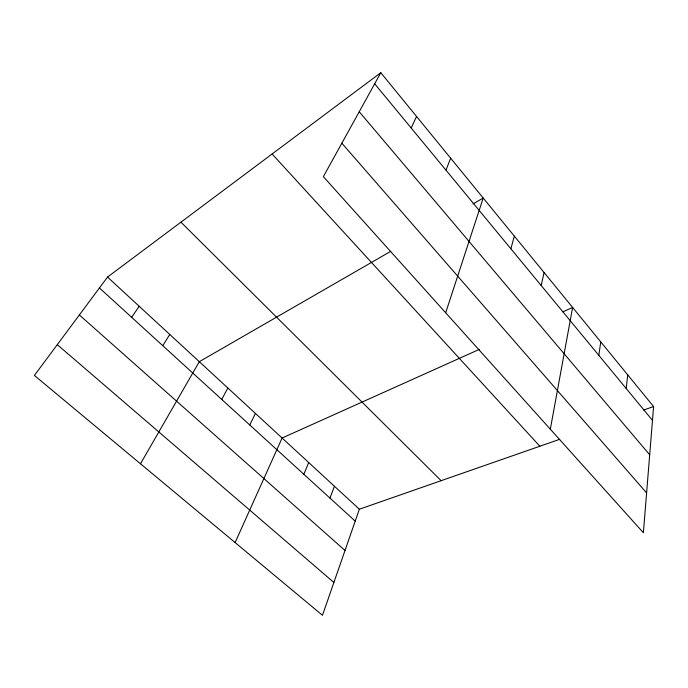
<?xml version="1.0" encoding="UTF-8"?>
<svg xmlns="http://www.w3.org/2000/svg" width="688" height="688" viewBox="0 0 688 688"><rect width="100%" height="100%" fill="white"/><g stroke="black" fill="none" stroke-linecap="round" stroke-linejoin="round"><path stroke-width="1.03" d="M653.6 406.556L643.375 532.736L323.36 176.661L380.799 72.704L653.6 406.556L643.555 410.057M626.218 388.531L627.731 374.9M598.818 355.335L600.77 341.902M550.314 429.192L572.622 307.459L562.827 311.853M541.189 285.52L544.105 272.56M510.874 248.789L514.332 236.122M445.686 312.773L483.208 198.032L473.043 203.897M559.705 439.314L359.351 509.223L322.474 615.296L34.4 375.45L107.517 277.075L380.799 72.704M329.956 498.086L334.437 486.261M445.979 170.16L450.649 158.188M303.847 474.29L308.706 462.534M235.115 542.557L282.106 438.015L479.467 349.323M411.183 128.011L416.55 116.461M249.77 424.986L255.42 413.419M221.751 399.453L227.831 387.989M140.49 463.781L199.296 361.69L390.715 251.352M162.755 345.668L169.773 334.471M131.666 317.323L139.2 306.28M57.293 344.654L333.886 582.461M79.361 314.966L345.006 550.486M99.442 287.945L355.214 521.117M107.517 277.075L359.351 509.223M180.944 222.172L441.146 480.68M272.113 153.983L539.865 446.237M341.85 143.199L646.6 492.918M359.231 111.74L649.687 454.802M374.676 83.781L652.482 420.351"/></g></svg>
